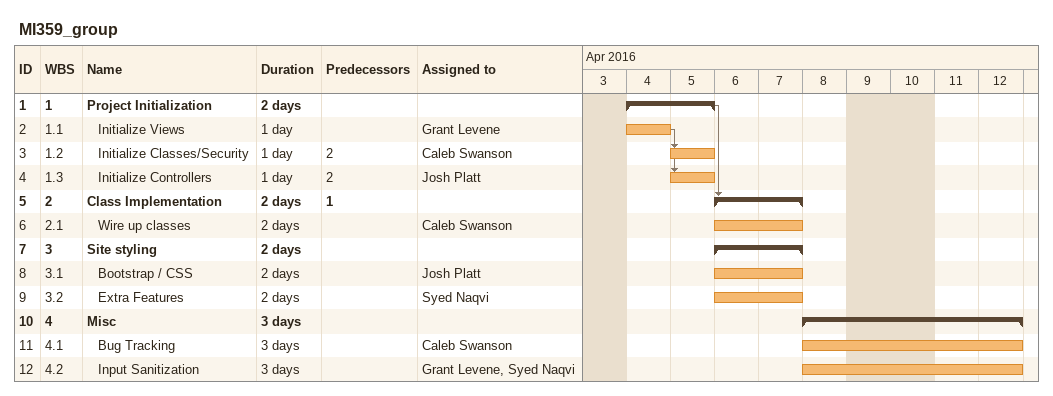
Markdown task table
MI359_group

| ID | WBS | Task | Duration | Start | Finish | Predecessors | Resources |
|---|---|---|---|---|---|---|---|
| 1 | 1 | **Project Initialization** | 2d | 2016-04-04 | 2016-04-05 |  |  |
| 2 | 1.1 | Initialize Views | 1d | 2016-04-04 | 2016-04-04 |  | Grant Levene |
| 3 | 1.2 | Initialize Classes/Security | 1d | 2016-04-05 | 2016-04-05 | 2 | Caleb Swanson |
| 4 | 1.3 | Initialize Controllers | 1d | 2016-04-05 | 2016-04-05 | 2 | Josh Platt |
| 5 | 2 | **Class Implementation** | 2d | 2016-04-06 | 2016-04-07 | 1 |  |
| 6 | 2.1 | Wire up classes | 2d | 2016-04-06 | 2016-04-07 |  | Caleb Swanson |
| 7 | 3 | **Site styling** | 2d | 2016-04-06 | 2016-04-07 |  |  |
| 8 | 3.1 | Bootstrap / CSS | 2d | 2016-04-06 | 2016-04-07 |  | Josh Platt |
| 9 | 3.2 | Extra Features | 2d | 2016-04-06 | 2016-04-07 |  | Syed Naqvi |
| 10 | 4 | **Misc** | 3d | 2016-04-08 | 2016-04-12 |  |  |
| 11 | 4.1 | Bug Tracking | 3d | 2016-04-08 | 2016-04-12 |  | Caleb Swanson |
| 12 | 4.2 | Input Sanitization | 3d | 2016-04-08 | 2016-04-12 |  | Grant Levene, Syed Naqvi |
